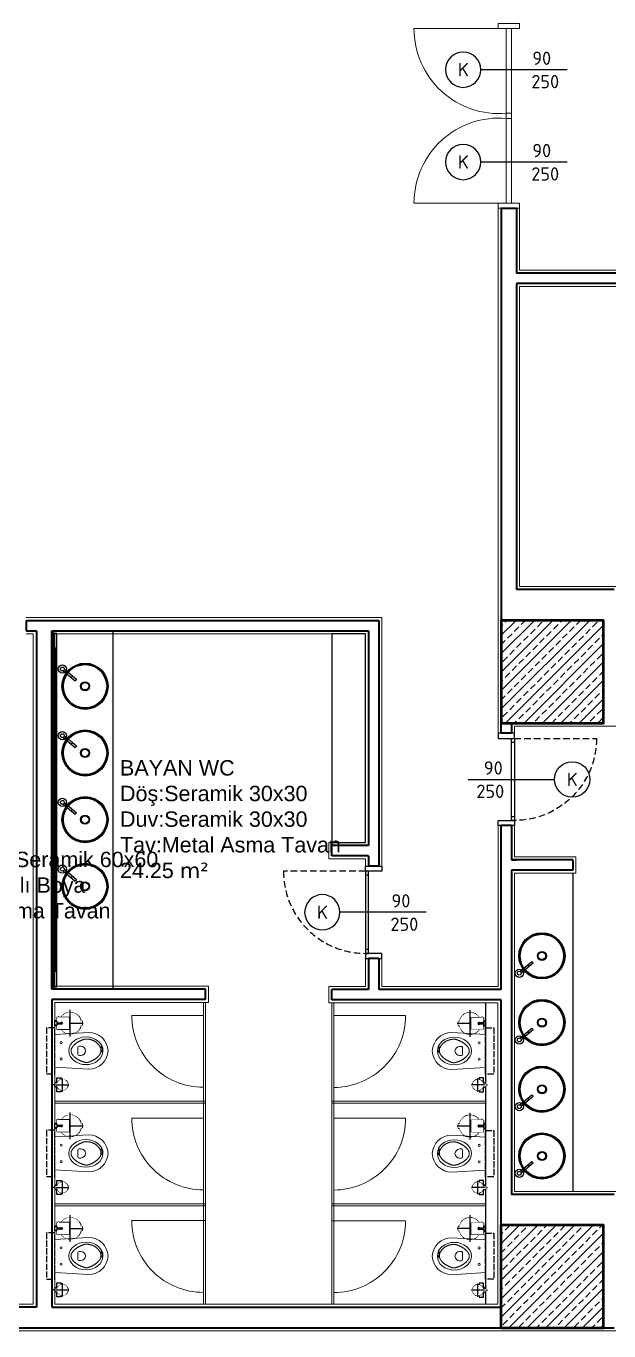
# Model space of a CAD drawing. Header units: millimetres. Extents: x 1443065 to 1517367, y 3763150 to 3779068.
# Drawn here: x 1500580 to 1501148, y 3765844 to 3767116 of the extents above; entities that cross this region are included whole.
import ezdxf
from ezdxf.enums import TextEntityAlignment as Align

# ---------------------------------------------------------------- set-up
doc = ezdxf.new("R2010")
doc.units = ezdxf.units.MM
doc.set_wipeout_variables(frame=1)
for name, pattern in [('ACAD_ISO02W100', [15, 12, -3]), ('HIDDEN', [9.525, 6.35, -3.175]), ('HIDDEN2', [0.1875, 0.125, -0.0625])]:
    doc.linetypes.add(name, pattern=pattern)
for name, color, linetype in [('1 vitrifiye', 141, 'Continuous'), ('1-Tefriş', 51, 'Continuous'), ('HATCH 1', 253, 'Continuous'), ('HIDDEN', 124, 'HIDDEN'), ('m-DOG_', 4, 'Continuous'), ('m-TAR_duvar', 8, 'Continuous'), ('m-TFR_vitrifiye', 1, 'Continuous'), ('m-YAZ_poz', 7, 'Continuous'), ('SANITARY', 152, 'Continuous'), ('SANITARY 1', 124, 'Continuous')]:
    doc.layers.add(name, color=color, linetype=linetype)
for name, color, linetype, lineweight in [('DUVAR', 2, 'Continuous', 35), ('MAHAL', 52, 'Continuous', 13), ('MERDIVEN', 4, 'Continuous', 20), ('SIVA', 3, 'Continuous', 9), ('TASIYICI', 170, 'Continuous', 50), ('TEFRIS', 165, 'Continuous', 15)]:
    doc.layers.add(name, color=color, linetype=linetype, lineweight=lineweight)
doc.styles.add('mono', font='isocpeur.ttf')
doc.styles.get("Standard").update_dxf_attribs({"font": 'arial.ttf'})
pattern_1 = [(45, (78491.543, -87954.948), (-8.98025612, 8.98025612), []), (45, (78500.523, -87954.948), (-8.98025612, 8.98025612), [6.35, -3.175])]

# ---------------------------------------------------------------- blocks, each defined once
blk = doc.blocks.new('A$C00621B5F')
at = {"layer": 'HATCH 1'}
for points in [[(57, -100), (-57, -100)], [(57, -101), (-57, -101)], [(57, -102), (-57, -102)], [(57, -104), (-57, -104)], [(57, -107), (-57, -107)], [(57, -110), (-57, -110)], [(57, -115), (-57, -115)], [(57, -122), (-57, -122)]]:
    blk.add_lwpolyline(points, dxfattribs=at)
at = {"layer": 'SANITARY'}
blk.add_lwpolyline([(-20, -20), (-20, 0), (20, 0), (20, -20), (57, -20), (57, -140), (-57, -140), (-57, -40), (-59, -40, -1), (-59, -32), (-57, -32), (-57, -20)], format="xyb", close=True, dxfattribs=at)
at = {"layer": 'SANITARY 1'}
for points in [[(-20, -20), (-20, -20), (-20, 0), (20, 0), (20, -20), (0, -20)], [(-59, -32), (-57, -32)], [(-59, -40), (-57, -40)], [(-57, -32), (-19, -32)], [(-19, -40), (-57, -40)], [(-2, -53), (0, -20), (0, -10), (-20, -10), (-20, -20), (-18, -53)], [(-1, -32), (54, -32), (54, -40), (-1, -40)]]:
    blk.add_lwpolyline(points, dxfattribs=at)
blk.add_circle((-10, -62), 12.5, dxfattribs=at)
blk.add_arc((-59, -36), 4, 90, 270, dxfattribs=at)
blk.add_wipeout([(-57, -20), (-20, -20), (-20, -10), (-20, 0), (20, 0), (20, -20), (57, -20), (57, -140), (-57, -140), (-57, -40), (-59, -40), (-60, -40), (-60, -40), (-61, -39), (-61, -39), (-62, -39), (-62, -38), (-62, -38), (-63, -37), (-63, -37), (-63, -36), (-63, -35), (-63, -35), (-62, -34), (-62, -34), (-62, -33), (-61, -33), (-61, -32), (-60, -32), (-60, -32), (-59, -32), (-57, -32)]).dxf.layer = 'SANITARY 1'
blk = doc.blocks.new('A$C34477918')
at = {"layer": 'SANITARY'}
blk.add_lwpolyline([(-48, 25), (0, 25), (0, -25), (-48, -25, -0.804346), (-253, -20), (-265, -20), (-265, 20), (-253, 20, -0.804515), (-48, 25)], format="xyb", close=True, dxfattribs=at)
at = {"layer": 'SANITARY 1'}
blk.add_lwpolyline([(-265, 20), (-253, 20, 0.087238), (-253, -20), (-265, -20)], format="xyb", close=True, dxfattribs=at)
blk.add_lwpolyline([(-48, 25, 0.784465), (-48, 25), (0, 25), (0, -25), (-48, -25)], format="xyb", dxfattribs=at)
blk.add_arc((-150, 0), 105, 346.2259, 13.7741, dxfattribs=at)
at = {"color": 124}
for points in [[(-253, 20), (-254, 16), (-254, 12), (-255, 8), (-255, 4), (-255, 0), (-255, -3), (-255, -6), (-254, -10), (-254, -14), (-253, -17), (-253, -20), (-265, -20), (-265, 20)], [(-48, 25), (-47, 19), (-46, 13), (-45, 6), (-45, 0), (-45, -6), (-46, -12), (-46, -17), (-48, -25), (0, -25), (0, 25)]]:
    blk.add_wipeout(points, dxfattribs=at).dxf.layer = 'SANITARY'
at = {"color": 21}
blk.add_wipeout([(-45, 0), (-46, 13), (-48, 26), (-52, 38), (-57, 50), (-64, 61), (-72, 71), (-82, 80), (-92, 88), (-103, 94), (-115, 99), (-128, 103), (-140, 105), (-153, 105), (-166, 104), (-179, 101), (-191, 97), (-203, 91), (-213, 84), (-223, 75), (-232, 66), (-239, 55), (-245, 44), (-250, 32), (-253, 19), (-255, 6), (-255, -6), (-253, -19), (-250, -32), (-245, -44), (-239, -55), (-232, -66), (-223, -75), (-213, -84), (-203, -91), (-191, -97), (-179, -101), (-166, -104), (-153, -105), (-140, -105), (-128, -103), (-115, -99), (-103, -94), (-92, -88), (-82, -80), (-72, -71), (-64, -61), (-57, -50), (-52, -38), (-48, -26), (-46, -13)], dxfattribs=at).dxf.layer = 'SANITARY'
at = {"layer": 'HIDDEN'}
for points in [[(-150, 130), (-150, -130)], [(-24, 0), (-276, 0)]]:
    blk.add_lwpolyline(points, dxfattribs=at)
blk = doc.blocks.new('A$C168D751E')
blk.add_wipeout([(0, 0), (17, 0), (18, 0), (18, 0), (19, 0), (19, -1), (19, -1), (20, -2), (20, -2), (20, -2), (20, -3), (20, -4), (20, -15), (56, -15), (57, -14), (59, -12), (60, -11), (62, -10), (63, -10), (65, -10), (66, -10), (68, -11), (70, -11), (71, -12), (72, -13), (73, -14), (74, -15), (74, -16), (75, -17), (75, -19), (75, -21), (75, -23), (74, -24), (73, -26), (72, -27), (71, -28), (69, -29), (68, -30), (67, -30), (65, -30), (64, -30), (62, -30), (61, -29), (60, -28), (59, -28), (58, -27), (57, -26), (57, -26), (56, -25), (20, -25), (20, -37), (20, -38), (19, -39), (18, -40), (18, -40), (17, -40), (0, -40)]).dxf.layer = 'SANITARY 1'
at = {"layer": 'SANITARY'}
blk.add_lwpolyline([(0, 0), (0, -40), (17, -40, 0.391502), (20, -37), (20, -25), (56, -25, 3.732498), (56, -15), (20, -15), (20, -4, 0.457252), (17, 0)], format="xyb", close=True, dxfattribs=at)
at = {"layer": 'SANITARY 1'}
blk.add_lwpolyline([(17, 0), (0, 0), (0, -40), (17, -40, 0.414214), (20, -37), (20, -3, 0.414214)], format="xyb", close=True, dxfattribs=at)
for points in [[(20, -15), (56, -15)], [(20, -25), (56, -25)]]:
    blk.add_lwpolyline(points, dxfattribs=at)
blk.add_circle((65, -20), 5, dxfattribs=at)
blk.add_arc((65, -20), 10, 209.9966, 150.0034, dxfattribs=at)
blk = doc.blocks.new('wc k')
at = {"layer": '1-Tefriş', "linetype": 'HIDDEN2', "ltscale": 0.5}
blk.add_line((431501.1, 73803.4, 1380.7), (431492.1, 73803.4, 1380.7), dxfattribs=at)
at = {"layer": '1-Tefriş'}
for points, elevation in [([(431494, 73800.9), (431495, 73800.9), (431495, 73805.7), (431494, 73805.7)], 0), ([(431495, 73802.2), (431497, 73802.2), (431497, 73804.6), (431495, 73804.6)], 0), ([(431496, 73810.2), (431496, 73804.6)], 1380.7), ([(431496, 73802.2), (431496, 73796.6), (431500.2, 73796.6), (431500.2, 73810.2), (431496, 73810.2)], 1380.7)]:
    blk.add_lwpolyline(points, dxfattribs=dict(at, elevation=elevation))
blk = doc.blocks.new('klozet2')
at = {"layer": '1 vitrifiye', "color": 4, "linetype": 'Continuous', "lineweight": 0}
for p, q in [((0, 16), (-33, 18)), ((0, 0), (0, 16)), ((-25.3, 4.5), (-23.6, 4.5)), ((-22.6, -3.5), (-22.6, 3.5)), ((-25.3, -4.5), (-23.6, -4.5))]:
    blk.add_line(p, q, dxfattribs=at)
blk.add_circle((-6.2, 8), 1.07, dxfattribs=at)
for centre, radius, start, end in [((-33.1, -0.9), 18.9, 89.5656, 177.338), ((-25.3, 0), 4.5, 90, 180), ((-25.3, 0), 4.5, 180, 270), ((-23.6, 3.5), 1, 0, 90), ((-23.6, -3.5), 1, 270, 0)]:
    blk.add_arc(centre, radius, start, end, dxfattribs=at)
at = {"layer": '1-Tefriş', "xscale": -1}
blk.add_blockref('wc k', (431494, -73770.3, -1380.7), dxfattribs=at)
at = {"layer": 'SANITARY', "color": 65, "xscale": 0.1, "yscale": 0.1, "zscale": 0.1, "rotation": 359.9999658251877}
blk.add_blockref('A$C34477918', (-0.1, -26.9), dxfattribs=at)
at = {"layer": '1 vitrifiye', "color": 4, "linetype": 'Continuous', "lineweight": 0}
blk.add_circle((-6.2, -8), 1.07, dxfattribs=at)
blk.add_arc((-33.1, 0.9), 18.9, 182.662, 270.4344, dxfattribs=at)
blk.add_ellipse((-30.4, 0), major_axis=(-16.6, 0.1), ratio=0.812391, dxfattribs=at)
at = {"layer": 'TEFRIS', "color": 4, "linetype": 'Continuous'}
blk.add_lwpolyline([(-45, 0), (-45, 0.1), (-45, 0.3), (-45, 0.4), (-45, 0.6), (-45, 0.7), (-44.9, 0.9), (-44.9, 1), (-44.9, 1.1), (-44.8, 1.3), (-44.8, 1.4), (-44.8, 1.6), (-44.7, 1.7), (-44.7, 1.8), (-44.6, 2), (-44.6, 2.1), (-44.5, 2.2), (-44.5, 2.4), (-44.4, 2.5), (-44.4, 2.7), (-44.3, 2.8), (-44.2, 2.9), (-44.1, 3.1), (-44.1, 3.2), (-44, 3.3), (-43.9, 3.5), (-43.8, 3.6), (-43.7, 3.7), (-43.7, 3.8), (-43.6, 4), (-43.5, 4.1), (-43.4, 4.2), (-43.3, 4.4), (-43.2, 4.5), (-43.1, 4.6), (-43, 4.7), (-42.9, 4.9), (-42.8, 5), (-42.7, 5.1), (-42.4, 5.3), (-42.2, 5.6), (-42, 5.8), (-41.7, 6.1), (-41.5, 6.3), (-41.2, 6.5), (-40.9, 6.7), (-40.7, 7), (-40.4, 7.2), (-40.1, 7.4), (-39.8, 7.6), (-39.6, 7.8), (-39.3, 8), (-39, 8.2), (-38.7, 8.4), (-38.4, 8.5), (-38.1, 8.7), (-37.8, 8.9), (-37.5, 9.1), (-37.2, 9.2), (-36.9, 9.4), (-36.6, 9.5), (-36.3, 9.7), (-36.1, 9.8), (-35.8, 10), (-35.5, 10.1), (-35.2, 10.2), (-34.9, 10.4), (-34.6, 10.5), (-34.4, 10.6), (-34.1, 10.7), (-33.9, 10.8), (-33.6, 10.9), (-33.3, 11), (-33.1, 11), (-32.9, 11.1), (-32.6, 11.2), (-32.4, 11.2), (-32.2, 11.3), (-32, 11.3), (-31.8, 11.4), (-31.6, 11.4), (-31.4, 11.4), (-31.3, 11.4), (-31.1, 11.4), (-30.9, 11.5), (-30.8, 11.4), (-30.6, 11.4), (-30.4, 11.4), (-30.2, 11.4), (-30, 11.3), (-29.7, 11.3), (-29.5, 11.3), (-29.3, 11.2), (-29, 11.1), (-28.8, 11.1), (-28.5, 11), (-28.2, 10.9), (-27.9, 10.8), (-27.6, 10.7), (-27.3, 10.6), (-27, 10.5), (-26.7, 10.4), (-26.4, 10.3), (-26.1, 10.2), (-25.8, 10), (-25.5, 9.9), (-25.2, 9.7), (-24.8, 9.6), (-24.5, 9.4), (-24.2, 9.3), (-23.9, 9.1), (-23.5, 8.9), (-23.2, 8.8), (-22.9, 8.6), (-22.6, 8.4), (-22.3, 8.2), (-21.9, 8), (-21.6, 7.8), (-21.3, 7.6), (-21, 7.4), (-20.7, 7.2), (-20.4, 7), (-20.1, 6.7), (-19.8, 6.5), (-19.5, 6.3), (-19.3, 6.1), (-19, 5.8), (-18.9, 5.7), (-18.7, 5.6), (-18.6, 5.4), (-18.5, 5.3), (-18.4, 5.2), (-18.2, 5.1), (-18.1, 4.9), (-18, 4.8), (-17.9, 4.7), (-17.8, 4.6), (-17.7, 4.4), (-17.6, 4.3), (-17.5, 4.2), (-17.4, 4), (-17.3, 3.9), (-17.2, 3.8), (-17.1, 3.6), (-17, 3.5), (-16.9, 3.4), (-16.8, 3.2), (-16.7, 3.1), (-16.7, 2.9), (-16.6, 2.8), (-16.5, 2.7), (-16.4, 2.5), (-16.4, 2.4), (-16.3, 2.2), (-16.3, 2.1), (-16.2, 1.9), (-16.2, 1.8), (-16.1, 1.6), (-16.1, 1.5), (-16, 1.4), (-16, 1.2), (-16, 1.1), (-15.9, 0.9), (-15.9, 0.8), (-15.9, 0.6), (-15.9, 0.5), (-15.9, 0.3), (-15.9, 0.2), (-15.9, 0), (-15.9, -0.1), (-15.9, -0.3), (-15.9, -0.4), (-15.9, -0.6), (-15.9, -0.7), (-15.9, -0.9), (-16, -1), (-16, -1.2), (-16, -1.3), (-16.1, -1.5), (-16.1, -1.6), (-16.1, -1.7), (-16.2, -1.9), (-16.2, -2), (-16.3, -2.2), (-16.3, -2.3), (-16.4, -2.4), (-16.5, -2.6), (-16.5, -2.7), (-16.6, -2.9), (-16.7, -3), (-16.8, -3.1), (-16.8, -3.3), (-16.9, -3.4), (-17, -3.5), (-17.1, -3.7), (-17.2, -3.8), (-17.3, -3.9), (-17.4, -4.1), (-17.5, -4.2), (-17.6, -4.3), (-17.7, -4.5), (-17.8, -4.6), (-17.9, -4.7), (-18, -4.8), (-18.1, -5), (-18.2, -5.1), (-18.3, -5.2), (-18.4, -5.3), (-18.6, -5.5), (-18.8, -5.7), (-19.1, -5.9), (-19.3, -6.2), (-19.6, -6.4), (-19.9, -6.6), (-20.1, -6.9), (-20.4, -7.1), (-20.7, -7.3), (-21, -7.5), (-21.3, -7.7), (-21.6, -7.9), (-21.9, -8.1), (-22.2, -8.3), (-22.5, -8.5), (-22.8, -8.7), (-23.1, -8.8), (-23.4, -9), (-23.7, -9.2), (-24, -9.3), (-24.3, -9.5), (-24.7, -9.7), (-25, -9.8), (-25.3, -9.9), (-25.6, -10.1), (-25.9, -10.2), (-26.2, -10.3), (-26.4, -10.4), (-26.7, -10.6), (-27, -10.7), (-27.3, -10.8), (-27.6, -10.9), (-27.8, -10.9), (-28.1, -11), (-28.4, -11.1), (-28.6, -11.2), (-28.8, -11.2), (-29.1, -11.3), (-29.3, -11.3), (-29.5, -11.4), (-29.7, -11.4), (-29.9, -11.4), (-30.1, -11.4), (-30.3, -11.5), (-30.4, -11.5), (-30.6, -11.5), (-30.9, -11.5), (-31.1, -11.4), (-31.4, -11.4), (-31.6, -11.4), (-31.8, -11.4), (-32.1, -11.4), (-32.3, -11.4), (-32.5, -11.4), (-32.7, -11.3), (-33, -11.3), (-33.2, -11.3), (-33.4, -11.2), (-33.6, -11.2), (-33.8, -11.2), (-34, -11.1), (-34.2, -11.1), (-34.4, -11), (-34.6, -11), (-34.8, -11), (-35, -10.9), (-35.2, -10.9), (-35.4, -10.8), (-35.6, -10.7), (-35.8, -10.7), (-36, -10.6), (-36.1, -10.6), (-36.3, -10.5), (-36.5, -10.4), (-36.7, -10.4), (-36.8, -10.3), (-37, -10.2), (-37.2, -10.2), (-37.3, -10.1), (-37.5, -10), (-37.7, -10), (-37.8, -9.9), (-38, -9.8), (-38.1, -9.7), (-38.3, -9.7), (-38.4, -9.6), (-38.6, -9.5), (-38.9, -9.3), (-39.2, -9.2), (-39.4, -9), (-39.7, -8.8), (-39.9, -8.6), (-40.2, -8.5), (-40.4, -8.3), (-40.7, -8.1), (-40.9, -7.9), (-41.1, -7.7), (-41.3, -7.5), (-41.5, -7.3), (-41.7, -7.1), (-41.9, -6.9), (-42.1, -6.8), (-42.2, -6.6), (-42.4, -6.4), (-42.6, -6.2), (-42.7, -6), (-42.8, -5.8), (-43, -5.6), (-43.1, -5.5), (-43.2, -5.3), (-43.4, -5.1), (-43.5, -4.9), (-43.6, -4.8), (-43.7, -4.6), (-43.8, -4.4), (-43.9, -4.3), (-43.9, -4.1), (-44, -4), (-44.1, -3.9), (-44.2, -3.6), (-44.3, -3.4), (-44.4, -3.2), (-44.5, -3), (-44.5, -2.9), (-44.6, -2.8), (-44.8, -2.2), (-44.9, -1.6), (-45.1, -1.1), (-45.3, -0.7), (-45.4, -0.3), (-45.6, 0.1), (-45.6, 0.3), (-45.7, 0.4), (-45.8, 0.5), (-45.8, 0.7), (-45.9, 0.8), (-45.9, 0.9), (-46, 1), (-46, 1.1), (-46.1, 1.1), (-46.1, 1.2), (-46.2, 1.3), (-46.2, 1.3), (-46.3, 1.3), (-46.3, 1.4), (-46.3, 1.4), (-46.4, 1.4), (-46.4, 1.4), (-46.4, 1.4), (-46.5, 1.4), (-46.5, 1.4), (-46.5, 1.3), (-46.5, 1.3), (-46.5, 1.3), (-46.6, 1.2), (-46.6, 1.2), (-46.6, 1.1), (-46.6, 1.1), (-46.6, 1), (-46.6, 0.9), (-46.6, 0.8), (-46.6, 0.7), (-46.6, 0.5), (-46.6, 0.3), (-46.6, 0), (-46.6, -0.2), (-46.6, -0.4), (-46.6, -0.7), (-46.5, -0.9), (-46.5, -1.2), (-46.5, -1.5), (-46.4, -1.7), (-46.4, -2), (-46.3, -2.2), (-46.3, -2.5), (-46.2, -2.8), (-46.2, -3), (-46.1, -3.2), (-46.1, -3.5), (-46, -3.7), (-46, -3.9), (-45.9, -4), (-45.8, -4.2), (-45.8, -4.3), (-45.8, -4.3), (-45.7, -4.4), (-45.7, -4.5), (-45.7, -4.5), (-45.7, -4.5), (-45.6, -4.6), (-45.6, -4.6), (-45.6, -4.6), (-45.5, -4.7), (-45.5, -4.7), (-45.5, -4.7), (-45.5, -4.7), (-45.4, -4.6), (-45.4, -4.6), (-45.4, -4.6), (-45.4, -4.5), (-45.3, -4.5), (-45.3, -4.4), (-45.3, -4.4), (-45.3, -4.3), (-45.2, -4.2), (-45.2, -4.1), (-45.2, -4), (-45.2, -3.9), (-45.2, -3.7), (-45.1, -3.6), (-45.1, -3.4), (-45.1, -3.3), (-45.1, -3.1), (-45.1, -2.7), (-45, -2.3), (-45, -1.8), (-45, -1.2), (-45, -0.7), (-45, 0)], close=True, dxfattribs=at)
at = {"layer": 'SANITARY', "color": 65}
for name, p, xscale, yscale, zscale, rotation in [('A$C34477918', (0.1, 33.1, -1380.7), 0.05, 0.05, 0.05, 359.9999658251877), ('A$C00621B5F', (0, -26.9), -0.1, 0.1, 0.1, 269.9999658251876)]:
    blk.add_blockref(name, p, dxfattribs=dict(at, xscale=xscale, yscale=yscale, zscale=zscale, rotation=rotation))
at = {"layer": '1 vitrifiye', "color": 4, "linetype": 'Continuous', "lineweight": 0}
for p, q in [((0, 0), (0, -16)), ((0, -16), (-33, -18))]:
    blk.add_line(p, q, dxfattribs=at)
at = {"layer": 'SANITARY', "color": 124, "xscale": -0.1, "yscale": 0.1, "zscale": 0.1}
blk.add_blockref('A$C168D751E', (0, -24.9), dxfattribs=at)
at = {"layer": '1 vitrifiye', "color": 4, "linetype": 'ACAD_ISO02W100', "ltscale": 0.5}
blk.add_lwpolyline([(0, -22.5), (8, -22.5), (8, 22.5), (0, 22.5)], close=True, dxfattribs=at)
blk = doc.blocks.new('m-penpoz')
blk.add_line((0, -1.625), (0, 0))
blk.add_circle((0, 0.332), 0.332)
blk.add_attdef('POZNO', text='', height=0.18).set_placement((0, 0.332), align=Align.MIDDLE)
blk.add_attdef('HEIGHT', text='', height=0.18, rotation=90).set_placement((0.069, -1.625), align=Align.TOP_LEFT)
blk.add_attdef('WIDTH', text='', height=0.18, rotation=90).set_placement((0, -1.625), align=Align.BOTTOM_LEFT)
blk = doc.blocks.new('90lık Kqpı')
at = {"layer": 'm-DOG_', "linetype": 'HIDDEN'}
blk.add_line((-8, -5), (-88, -5), dxfattribs=at)
at = {"layer": 'm-DOG_'}
for p, q in [((-5, -8.8), (-8, -8.8)), ((-5, -81.2), (-8, -81.2))]:
    blk.add_line(p, q, dxfattribs=at)
for points in [[(8, 0), (8, -5), (-8, -5), (-8, 0)], [(-8, -5), (-8, -85), (-5, -85), (-5, -5)], [(8, -90), (8, -85), (-8, -85), (-8, -90)]]:
    blk.add_lwpolyline(points, close=True, dxfattribs=at)
at = {"layer": 'm-DOG_', "linetype": 'HIDDEN'}
blk.add_arc((-8, -5), 80, 180, 270, dxfattribs=at)

msp = doc.modelspace()

# ---------------------------------------------------------------- hatches: boundary and pattern name
at = {"layer": 'm-TAR_duvar'}
h = msp.add_hatch(dxfattribs=at)
h.set_pattern_fill('ANSI33', color=256, scale=2)
h.set_pattern_definition(pattern_1)
h.paths.add_polyline_path([(1501143.5, 3766536.6), (1501043.5, 3766536.6), (1501043.5, 3766436.6), (1501143.5, 3766436.6)])
h = msp.add_hatch(dxfattribs=at)
h.set_pattern_fill('ANSI33', color=256, scale=2)
h.set_pattern_definition(pattern_1)
h.paths.add_polyline_path([(1501143.3, 3765947.1), (1501043.3, 3765947.1), (1501043.3, 3765847.1), (1501143.3, 3765847.1)])

# ---------------------------------------------------------------- linework, layer by layer
at = {"layer": 'DUVAR'}
for p, q in [((1501043.3, 3766938.4), (1501058.3, 3766938.4)), ((1501043.3, 3766938.4), (1501043.3, 3766536.6)), ((1501058.3, 3766938.4), (1501058.3, 3766875.1)), ((1501373.8, 3766875.1), (1501058.3, 3766875.1)), ((1501373.8, 3766865.1), (1501058.3, 3766865.1)), ((1501058.3, 3766865.1), (1501058.3, 3766566.6)), ((1501153.4, 3766566.6), (1501058.3, 3766566.6)), ((1500580, 3766536.6), (1500580, 3766526.6)), ((1500580, 3766536.6), (1500591, 3766536.6)), ((1500580, 3766536.6), (1500924, 3766536.6)), ((1500924, 3766536.6), (1500924, 3766317.1)), ((1500580, 3766526.6), (1500585, 3766526.6)), ((1500585, 3766526.6), (1500590, 3766526.6)), ((1500590, 3766526.6), (1500590, 3766217.1)), ((1500605, 3766217.1), (1500605, 3766526.6)), ((1500605, 3766526.6), (1500914, 3766526.6)), ((1500605, 3766526.6), (1500605, 3766177.1)), ((1500605, 3766177.1), (1500605, 3766526.6)), ((1500914, 3766526.6), (1500914, 3766317.1)), ((1500605, 3766516.8), (1500605, 3766217.1)), ((1501043.3, 3766426.6), (1501043.3, 3766436.6)), ((1501053.3, 3766436.6), (1501053.3, 3766426.6)), ((1501053.3, 3766426.6), (1501043.3, 3766426.6)), ((1501043.3, 3766176.9), (1501043.3, 3766336.6)), ((1501053.3, 3766336.6), (1501043.3, 3766336.6)), ((1501053.3, 3766336.6), (1501053.3, 3766303.1)), ((1500878.1, 3766307.1), (1500878.1, 3766317.1)), ((1500914, 3766317.1), (1500878.1, 3766317.1)), ((1500914, 3766307.1), (1500878.1, 3766307.1)), ((1500914, 3766307.1), (1500914, 3766297.1)), ((1500924, 3766317.1), (1500924, 3766307.1)), ((1500924, 3766307.1), (1500924, 3766297.1)), ((1500924, 3766297.1), (1500914, 3766297.1)), ((1501053.3, 3766303.1), (1501058.3, 3766303.1)), ((1501113.3, 3766303.1), (1501053.3, 3766303.1)), ((1501053.3, 3766293.1), (1501053.3, 3765977.1)), ((1501113.3, 3766293.1), (1501053.3, 3766293.1)), ((1501113.3, 3766303.1), (1501113.3, 3766293.1)), ((1500590, 3766217.1), (1500590, 3765867.1)), ((1500605, 3766217.1), (1500605, 3766177.1)), ((1500924, 3766207.1), (1500914, 3766207.1)), ((1500914, 3766207.1), (1500914, 3766176.9)), ((1500924, 3766207.1), (1500924, 3766176.9)), ((1500755, 3766177.1), (1500605, 3766177.1)), ((1500755, 3766167.1), (1500605, 3766167.1)), ((1500605, 3766167.1), (1500605, 3765867.1)), ((1500755, 3766167.1), (1500755, 3766177.1)), ((1500914, 3766176.9), (1500878.1, 3766176.9)), ((1500878.1, 3766166.9), (1500878.1, 3766176.9)), ((1501043.3, 3766166.9), (1500878.1, 3766166.9)), ((1501043.3, 3766166.9), (1500878.1, 3766166.9)), ((1501043.3, 3766176.9), (1500924, 3766176.9)), ((1501043.3, 3765947.1), (1501043.3, 3766166.9)), ((1501153.4, 3765977.1), (1501053.3, 3765977.1)), ((1500590, 3765867.1), (1500455.2, 3765867.1)), ((1500605, 3765867.1), (1501043.1, 3765867.1)), ((1500455.2, 3765847.1), (1501043.1, 3765847.1)), ((1500694.1, 3765847.1), (1500794.1, 3765847.1)), ((1501143.1, 3765847.1), (1501153.4, 3765847.1))]:
    msp.add_line(p, q, dxfattribs=at)
at = {"layer": 'm-TFR_vitrifiye'}
for p, q in [((1500607, 3766177.1), (1500607, 3766526.6)), ((1500607, 3766524), (1500607, 3766179.6)), ((1500665, 3766177.1), (1500665, 3766526.6)), ((1500609, 3766509.5), (1500607, 3766509.5)), ((1500610, 3766194.6), (1500610, 3766509)), ((1500616, 3766487.5), (1500627.7, 3766477.6)), ((1500617.3, 3766489), (1500629, 3766479.2)), ((1500625.2, 3766482.4), (1500623.9, 3766480.9)), ((1500629, 3766479.2), (1500627.7, 3766477.6)), ((1500616, 3766422.5), (1500627.7, 3766412.6)), ((1500617.3, 3766424), (1500629, 3766414.2)), ((1500625.2, 3766417.4), (1500623.9, 3766415.9)), ((1500629, 3766414.2), (1500627.7, 3766412.6)), ((1500616, 3766357.5), (1500627.7, 3766347.6)), ((1500617.3, 3766359), (1500629, 3766349.2)), ((1500625.2, 3766352.4), (1500623.9, 3766350.9)), ((1500629, 3766349.2), (1500627.7, 3766347.6)), ((1500616, 3766292.5), (1500627.7, 3766282.6)), ((1500617.3, 3766294), (1500629, 3766284.2)), ((1500625.2, 3766287.4), (1500623.9, 3766285.9)), ((1500629, 3766284.2), (1500627.7, 3766282.6)), ((1501113.3, 3766290.1), (1501113.3, 3765980.1)), ((1501061.6, 3766194.5), (1501073.3, 3766204.3)), ((1501074.6, 3766202.8), (1501073.3, 3766204.3)), ((1501062.9, 3766193), (1501074.6, 3766202.8)), ((1501070.8, 3766199.6), (1501069.5, 3766201.1)), ((1501028.1, 3766163.9), (1501028.1, 3765870.1)), ((1501061.6, 3766129.5), (1501073.3, 3766139.3)), ((1501062.9, 3766128), (1501074.6, 3766137.8)), ((1501070.8, 3766134.6), (1501069.5, 3766136.1)), ((1501074.6, 3766137.8), (1501073.3, 3766139.3)), ((1501061.6, 3766064.5), (1501073.3, 3766074.3)), ((1501062.9, 3766063), (1501074.6, 3766072.8)), ((1501070.8, 3766069.6), (1501069.5, 3766071.1)), ((1501074.6, 3766072.8), (1501073.3, 3766074.3)), ((1501061.6, 3765999.5), (1501073.3, 3766009.3)), ((1501062.9, 3765998), (1501074.6, 3766007.8)), ((1501070.8, 3766004.6), (1501069.5, 3766006.1)), ((1501074.6, 3766007.8), (1501073.3, 3766009.3))]:
    msp.add_line(p, q, dxfattribs=at)
for points in [[(1500607, 3766179.6), (1500610, 3766179.6), (1500610, 3766194.6), (1500609.4, 3766194.6), (1500609.4, 3766194.1), (1500609, 3766194.1), (1500609, 3766509.5), (1500609.4, 3766509.5), (1500609.4, 3766509), (1500610, 3766509), (1500610, 3766524), (1500607, 3766524)], [(1500878.1, 3766320.1), (1500911, 3766320.1), (1500911, 3766523.6), (1500878.1, 3766523.6)], [(1500607, 3766520), (1500605, 3766520), (1500605, 3766516), (1500607, 3766516)], [(1500609, 3766509.5), (1500609.4, 3766509.5), (1500609.4, 3766194.1), (1500609, 3766194.1)]]:
    msp.add_lwpolyline(points, close=True, dxfattribs=at)
for centre, radius in [((1500615.4, 3766489.2), 4), ((1500615.4, 3766489.2), 1.86), ((1500637.5, 3766472.4), 22.5), ((1500637.5, 3766472.4), 21.8), ((1500637.5, 3766472.4), 21.1), ((1500637.5, 3766472.4), 4.4), ((1500637.5, 3766472.4), 3.62), ((1500615.4, 3766424.2), 4), ((1500615.4, 3766424.2), 1.86), ((1500637.5, 3766407.4), 22.5), ((1500637.5, 3766407.4), 21.8), ((1500637.5, 3766407.4), 21.1), ((1500637.5, 3766407.4), 4.4), ((1500637.5, 3766407.4), 3.62), ((1500615.4, 3766359.2), 4), ((1500615.4, 3766359.2), 1.86), ((1500637.5, 3766342.4), 22.5), ((1500637.5, 3766342.4), 21.8), ((1500637.5, 3766342.4), 21.1), ((1500637.5, 3766342.4), 4.4), ((1500637.5, 3766342.4), 3.62), ((1500615.4, 3766294.2), 4), ((1500615.4, 3766294.2), 1.86), ((1500637.5, 3766277.4), 22.5), ((1500637.5, 3766277.4), 21.8), ((1500637.5, 3766277.4), 21.1), ((1500637.5, 3766277.4), 4.4), ((1500637.5, 3766277.4), 3.62), ((1501083.1, 3766209.6), 22.5), ((1501083.1, 3766209.6), 21.8), ((1501083.1, 3766209.6), 21.1), ((1501083.1, 3766209.6), 4.4), ((1501083.1, 3766209.6), 3.62), ((1501061, 3766192.7), 4), ((1501061, 3766192.7), 1.86), ((1501083.1, 3766144.6), 22.5), ((1501083.1, 3766144.6), 21.8), ((1501083.1, 3766144.6), 21.1), ((1501083.1, 3766144.6), 4.4), ((1501083.1, 3766144.6), 3.62), ((1501061, 3766127.7), 4), ((1501061, 3766127.7), 1.86), ((1501083.1, 3766079.6), 22.5), ((1501083.1, 3766079.6), 21.8), ((1501083.1, 3766079.6), 21.1), ((1501083.1, 3766079.6), 4.4), ((1501083.1, 3766079.6), 3.62), ((1501061, 3766062.7), 4), ((1501061, 3766062.7), 1.86), ((1501083.1, 3766014.6), 22.5), ((1501083.1, 3766014.6), 21.8), ((1501083.1, 3766014.6), 21.1), ((1501083.1, 3766014.6), 4.4), ((1501083.1, 3766014.6), 3.62), ((1501061, 3765997.7), 4), ((1501061, 3765997.7), 1.86)]:
    msp.add_circle(centre, radius, dxfattribs=at)
at = {"layer": 'MERDIVEN'}
for p, q in [((1501048.3, 3767113.4), (1500958.3, 3767113.4)), ((1501048.3, 3766943.4), (1500958.3, 3766943.4)), ((1500753, 3766164.1), (1500753, 3765870.1)), ((1500755, 3766164.1), (1500755, 3765870.1)), ((1500878.1, 3766163.9), (1500878.1, 3765870.1)), ((1500880.1, 3766163.9), (1500880.1, 3765870.1)), ((1500753, 3766151.6), (1500683, 3766151.6)), ((1500880.1, 3766151.4), (1500950.1, 3766151.4)), ((1500755, 3766068.1), (1500608, 3766068.1)), ((1500755, 3766066.1), (1500608, 3766066.1)), ((1500878.1, 3766067.9), (1501028.1, 3766067.9)), ((1500878.1, 3766065.9), (1501028.1, 3766065.9)), ((1500753, 3766051.6), (1500683, 3766051.6)), ((1500880.1, 3766051.4), (1500950.1, 3766051.4)), ((1500755, 3765968.1), (1500608, 3765968.1)), ((1500755, 3765966.1), (1500608, 3765966.1)), ((1500878.1, 3765967.9), (1501028.1, 3765967.9)), ((1500878.1, 3765965.9), (1501028.1, 3765965.9)), ((1500753, 3765951.6), (1500683, 3765951.6)), ((1500753, 3765951.6), (1500755, 3765951.6)), ((1500880.1, 3765951.4), (1500878.1, 3765951.4)), ((1500880.1, 3765951.4), (1500950.1, 3765951.4))]:
    msp.add_line(p, q, dxfattribs=at)
for points in [[(1501040.3, 3767113.4), (1501061.3, 3767113.4), (1501061.3, 3767118.4), (1501040.3, 3767118.4)], [(1501048.3, 3766943.4), (1501053.3, 3766943.4), (1501053.3, 3767113.4), (1501048.3, 3767113.4)], [(1501048.3, 3767025.9), (1501053.3, 3767025.9), (1501053.3, 3767030.9), (1501048.3, 3767030.9)], [(1501040.3, 3766938.4), (1501061.3, 3766938.4), (1501061.3, 3766943.4), (1501040.3, 3766943.4)]]:
    msp.add_lwpolyline(points, close=True, dxfattribs=at)
for centre, radius, start, end in [((1501041.1, 3767113.4), 82.8, 180, 274.9791), ((1501041.1, 3766943.4), 82.8, 85.0209, 180), ((1500753, 3766151.6), 70, 180, 270.0001), ((1500880.1, 3766151.4), 70, 269.9999, 0), ((1500753, 3766051.6), 70, 180, 270.0001), ((1500880.1, 3766051.4), 70, 269.9999, 0), ((1500753, 3765951.6), 70, 180, 270.0001), ((1500880.1, 3765951.4), 70, 269.9999, 0)]:
    msp.add_arc(centre, radius, start, end, dxfattribs=at)
at = {"layer": 'SIVA'}
for points in [[(1501040.3, 3766938.4), (1501040.3, 3766426.6)], [(1501061.3, 3766938.4), (1501061.3, 3766878.1), (1501373.8, 3766878.1)], [(1501463.8, 3766862.1), (1501470.8, 3766862.1), (1501470.8, 3766569.6), (1501061.3, 3766569.6), (1501061.3, 3766862.1), (1501373.8, 3766862.1)], [(1500927, 3766297.1), (1500927, 3766539.6), (1500580, 3766539.6)], [(1500580, 3766523.6), (1500587, 3766523.6), (1500587, 3765870.1), (1500458.2, 3765870.1), (1500458.2, 3765957.1)], [(1501056.3, 3766426.6), (1501056.3, 3766433.6), (1501265.8, 3766433.6), (1501265.8, 3766134.1), (1501286.8, 3766134.1), (1501286.8, 3766174.1), (1501580.6, 3766174.1), (1501580.6, 3765870.1), (1501286.8, 3765870.1), (1501286.8, 3766020.1), (1501265.8, 3766020.1), (1501265.8, 3765980.1), (1501056.3, 3765980.1), (1501056.3, 3766290.1), (1501116.3, 3766290.1), (1501116.3, 3766306.1), (1501056.3, 3766306.1), (1501056.3, 3766336.6)], [(1501040.3, 3766336.6), (1501040.3, 3766179.9), (1500927, 3766179.9), (1500927, 3766207.1)]]:
    msp.add_lwpolyline(points, dxfattribs=at)
at = {"layer": 'TASIYICI'}
for points in [[(1501043.3, 3766436.6), (1501143.3, 3766436.6), (1501143.3, 3766536.6), (1501043.3, 3766536.6)], [(1501043.1, 3765847.1), (1501143.1, 3765847.1), (1501143.1, 3765947.1), (1501043.1, 3765947.1)]]:
    msp.add_lwpolyline(points, close=True, dxfattribs=at)

# ---------------------------------------------------------------- block references
at = {"layer": 'm-YAZ_poz'}
ref = msp.add_blockref('m-penpoz', (1501023.5, 3767073.4), dxfattribs=dict(at, xscale=-51.83999999999998, yscale=51.83999999999998, zscale=51.83999999999998, rotation=89.99954940331261))
ref.add_attrib('WIDTH', '90', dxfattribs={"layer": '0', "height": 12.96, "style": 'mono'}).set_placement((1501092.1, 3767074.2), align=Align.BOTTOM_RIGHT)
ref.add_attrib('HEIGHT', '250', dxfattribs={"layer": '0', "height": 12.96, "style": 'mono'}).set_placement((1501099.9, 3767051.4), align=Align.BOTTOM_RIGHT)
ref.add_attrib('POZNO', 'K', dxfattribs={"layer": '0', "height": 13, "style": 'mono'}).set_placement((1501006.5, 3767073.4), align=Align.MIDDLE_CENTER)
ref = msp.add_blockref('m-penpoz', (1501023.5, 3766983.4), dxfattribs=dict(at, xscale=-51.83999999999998, yscale=51.83999999999998, zscale=51.83999999999998, rotation=89.99954940331261))
ref.add_attrib('WIDTH', '90', dxfattribs={"layer": '0', "height": 12.96, "style": 'mono'}).set_placement((1501092.1, 3766984.2), align=Align.BOTTOM_RIGHT)
ref.add_attrib('HEIGHT', '250', dxfattribs={"layer": '0', "height": 12.96, "style": 'mono'}).set_placement((1501099.9, 3766961.4), align=Align.BOTTOM_RIGHT)
ref.add_attrib('POZNO', 'K', dxfattribs={"layer": '0', "height": 13, "style": 'mono'}).set_placement((1501006.5, 3766983.4), align=Align.MIDDLE_CENTER)
ref = msp.add_blockref('m-penpoz', (1501095.4, 3766381.6), dxfattribs=dict(at, xscale=51.83999999999998, yscale=51.83999999999998, zscale=51.83999999999998, rotation=270.0004505966874))
ref.add_attrib('WIDTH', '90', dxfattribs={"layer": '0', "height": 12.96, "style": 'mono'}).set_placement((1501044.9, 3766382.4), align=Align.BOTTOM_RIGHT)
ref.add_attrib('HEIGHT', '250', dxfattribs={"layer": '0', "height": 12.96, "style": 'mono'}).set_placement((1501046.3, 3766359.6), align=Align.BOTTOM_RIGHT)
ref.add_attrib('POZNO', 'K', dxfattribs={"layer": '0', "height": 13, "style": 'mono'}).set_placement((1501112.7, 3766381.6), align=Align.MIDDLE_CENTER)
ref = msp.add_blockref('m-penpoz', (1500886.1, 3766252.1), dxfattribs=dict(at, xscale=-51.83999999999998, yscale=51.83999999999998, zscale=51.83999999999998, rotation=89.99954940331261))
ref.add_attrib('WIDTH', '90', dxfattribs={"layer": '0', "height": 12.96, "style": 'mono'}).set_placement((1500954.8, 3766252.9), align=Align.BOTTOM_RIGHT)
ref.add_attrib('HEIGHT', '250', dxfattribs={"layer": '0', "height": 12.96, "style": 'mono'}).set_placement((1500962.5, 3766230.1), align=Align.BOTTOM_RIGHT)
ref.add_attrib('POZNO', 'K', dxfattribs={"layer": '0', "height": 13, "style": 'mono'}).set_placement((1500869.1, 3766252.1), align=Align.MIDDLE_CENTER)
at = {"layer": 'TEFRIS', "color": 6, "lineweight": 18, "xscale": -1}
msp.add_blockref('90lık Kqpı', (1501048.3, 3766426.6), dxfattribs=at)
at = {"layer": 'TEFRIS', "color": 6, "lineweight": 18}
msp.add_blockref('90lık Kqpı', (1500919, 3766297.1), dxfattribs=at)

# ---------------------------------------------------------------- texts
at = {"layer": 'MAHAL', "char_height": 15, "width": 257.583, "attachment_point": 7}
for s, insert in [('{\\f@Arial Unicode MS|b0|i0|c162|p34;BAYAN WC\\PDöş:Seramik 30x30\\PDuv:Seramik 30x30\\PTav:Metal Asma Tavan\\P24.25 \\fVerdana|b0|i0|c162|p34;m²}', (1500671.6, 3766285.2)), ('{\\f@Arial Unicode MS|b0|i0|c162|p34;HOL\\PDöş:Granit Seramik 60x60\\PDuv:Su Bazlı Boya\\PTav:Alçı Asma Tavan\\P8.90 \\fVerdana|b0|i0|c162|p34;m²}', (1500463.2, 3766220.9))]:
    msp.add_mtext(s, dxfattribs=dict(at, insert=insert))

# ---------------------------------------------------------------- next in the draw order: block references
at = {"layer": '1 vitrifiye', "extrusion": (0, 0, -1), "xscale": -1, "zscale": -1, "rotation": 180}
for p in [(-1500608, 3766117.1), (-1500608, 3766017.1), (-1500608, 3765917.1)]:
    msp.add_blockref('klozet2', p, dxfattribs=at)
at = {"layer": '1 vitrifiye', "extrusion": (0, 0, -1), "zscale": -1, "rotation": 180}
for p in [(-1501028.1, 3766116.9), (-1501028.1, 3766016.9), (-1501028.1, 3765916.9)]:
    msp.add_blockref('klozet2', p, dxfattribs=at)

# ---------------------------------------------------------------- next in the draw order: linework, layer by layer
at = {"layer": 'SIVA'}
for points in [[(1501826.5, 3765854.6), (1501826.5, 3765844.1), (1499505.8, 3765844.1), (1499505.8, 3765950.1), (1499560.8, 3765950.1), (1499560.8, 3766433.6), (1499505.8, 3766433.6), (1499505.8, 3766539.6), (1499516.3, 3766539.6)], [(1500911, 3766297.1), (1500911, 3766304.1), (1500875.1, 3766304.1), (1500875.1, 3766320.1), (1500911, 3766320.1), (1500911, 3766523.6), (1500608, 3766523.6), (1500608, 3766180.1), (1500758, 3766180.1), (1500758, 3766164.1), (1500608, 3766164.1), (1500608, 3765870.1), (1501040.1, 3765870.1), (1501040.1, 3766163.9), (1500875.1, 3766163.9), (1500875.1, 3766179.9), (1500911, 3766179.9), (1500911, 3766207.1)]]:
    msp.add_lwpolyline(points, dxfattribs=at)

doc.saveas('drawing.dxf')
